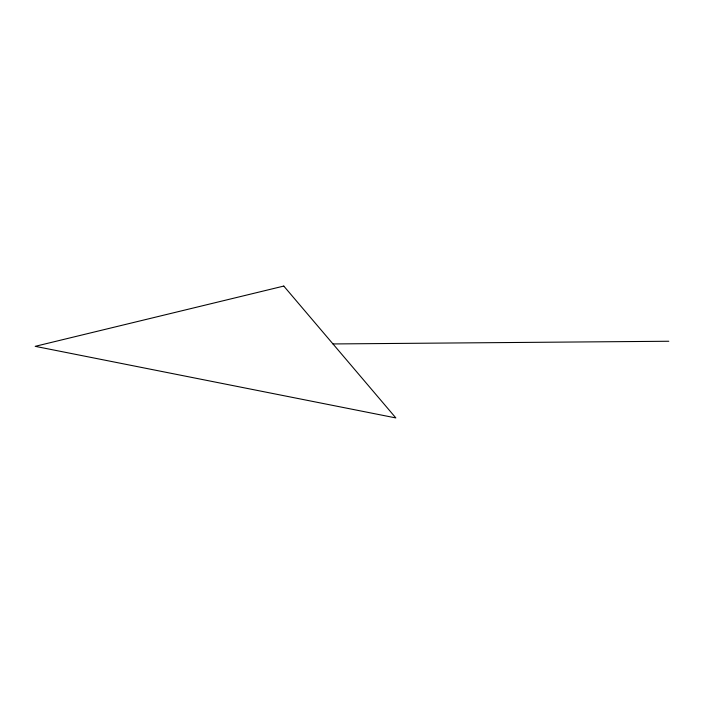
<?xml version="1.0" encoding="UTF-8"?>
<svg xmlns="http://www.w3.org/2000/svg" width="704" height="704" viewBox="0 0 704 704"><rect width="100%" height="100%" fill="white"/><g stroke="black" fill="none" stroke-linecap="round" stroke-linejoin="round"><path stroke-width="1.06" d="M332.974 343.948L668.8 341.255M283.782 286.07L35.2 346.333L395.859 417.93L283.782 286.07"/></g></svg>
